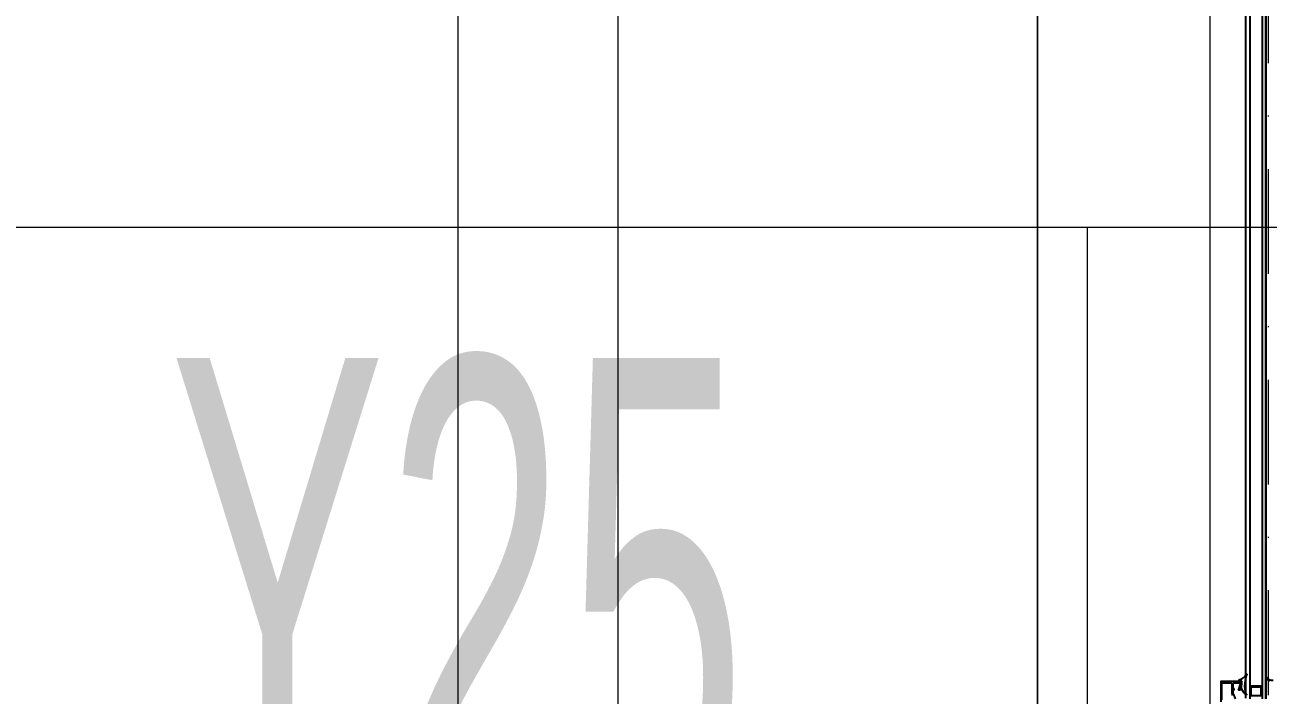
# Model space of a CAD drawing. Extents: x -9059 to 11889, y 0 to 6614.
# Drawn here: x 9736 to 9854.5, y 3175.3 to 3239.3 of the extents above; entities that cross this region are included whole.
import ezdxf
from ezdxf.enums import TextEntityAlignment as Align

# ---------------------------------------------------------------- set-up
doc = ezdxf.new("R2010")
doc.units = 0
doc.header["$LTSCALE"] = 10
doc.header["$MEASUREMENT"] = 0
doc.linetypes.add('DASHDOT', pattern=[1, 0.5, -0.25, 0, -0.25])
doc.layers.get('0').update_dxf_attribs({"color": 9, "lineweight": 9})
for name, color, linetype, lineweight in [('05', 9, 'Continuous', 9), ('06D', 9, 'Continuous', 9), ('10', 9, 'Continuous', 9), ('15', 9, 'Continuous', 9), ('21_mahal200', 9, 'Continuous', 9), ('21_mahal200 @ 10 (1)', 9, 'Continuous', 9), ('21_mahal200 @ 10 (2)', 9, 'Continuous', 9), ('21_mahal200 @ 20', 9, 'Continuous', 9), ('24', 9, 'DASHDOT', 9)]:
    doc.layers.add(name, color=color, linetype=linetype, lineweight=lineweight)
doc.styles.add('Arial', font='arial.ttf', dxfattribs={"height": 2.5})
doc.styles.add('MuuM_TEXT-STANDART', font='ARIALN.TTF')

# ---------------------------------------------------------------- blocks, each defined once
blk = doc.blocks.new('p-dolay-porschee')
blk.add_lwpolyline([(0, 0), (100, 0), (100, -100), (0, -100)], close=True)
blk = doc.blocks.new('P-DOG-PORSCHE')
at = {"layer": '06D', "lineweight": 25, "ltscale": 0.5}
blk.add_lwpolyline([(-15.98, 2.47, -0.220745), (-16.29, 1.88, 0.651907), (-16.23, 1.81, 0.176952), (-15.94, 2.13, -0.281357)], format="xyb", dxfattribs=at)
blk.add_lwpolyline([(-15.92, -0.53), (-15.92, -0.75, -0.414214), (-15.95, -0.78), (-15.98, -0.78, -0.356389), (-16.08, -0.7, 0.262181), (-16.6, -0.11, -0.316752), (-16.62, -0.08, -0.499585), (-16.58, -0.05, 0.048291), (-16.02, -0.2, 0.086497), (-14.92, -0.19, 0.16681), (-14.7, -0.08, -0.169383), (-14.68, -0.07), (-14.66, -0.06, -0.513067), (-14.62, -0.13, -0.159858), (-15.19, -0.51, -0.178819), (-15.56, -0.53), (-15.58, -0.52, 0.13005), (-15.63, -0.5), (-15.89, -0.5, 0.414214)], format="xyb", close=True, dxfattribs=at)
at = {"layer": '06D'}
for points in [[(-13.18, -3.54), (-111.94, -3.53)], [(-118, -20), (-2, -20)]]:
    blk.add_lwpolyline(points, dxfattribs=at)
at = {"layer": '10', "lineweight": 25, "ltscale": 0.5}
blk.add_line((-15.45, 1.44), (-15.45, 0.24), dxfattribs=at)
blk.add_lwpolyline([(-14.55, 1.31, 0.414214), (-14.58, 1.34), (-15.32, 1.34, 0.414214), (-15.35, 1.31), (-15.35, 0.37, 0.414214), (-15.32, 0.34), (-14.58, 0.34, 0.414214), (-14.55, 0.37)], format="xyb", close=True, dxfattribs=at)
for points in [[(-14.14, -2.41), (-15.73, -2.41, -0.414214), (-15.78, -2.36), (-15.78, -1.57, -0.414214), (-15.68, -1.47), (-14.77, -1.47, 0.172094), (-14.57, -1.39, -0.126051)], [(-14.22, -1.11, 0.126051), (-14.64, -1.3, -0.178336), (-14.77, -1.35), (-15.07, -1.35, -0.414214), (-15.1, -1.32), (-15.1, -1.28, 0.414214), (-15.13, -1.25), (-15.17, -1.25, 0.414214), (-15.2, -1.28), (-15.2, -1.3, -0.414214), (-15.25, -1.35), (-15.68, -1.35, -0.414214), (-15.78, -1.25), (-15.78, -0.7, -0.414214), (-15.73, -0.65), (-15.68, -0.65, -0.127567), (-15.65, -0.65, 0.09888), (-15.23, -0.79, -0.367727), (-15.2, -0.82, 0.399482), (-15.17, -0.85), (-15.13, -0.85, 0.414214), (-15.1, -0.82), (-15.1, -0.72, 0.400329), (-15.15, -0.67, -0.114933), (-15.59, -0.55, 0.127017), (-15.68, -0.53), (-15.87, -0.53, 0.414214), (-15.9, -0.56), (-15.9, -2.5, 0.414214), (-15.87, -2.53), (-13.95, -2.53, 0.414214)]]:
    blk.add_lwpolyline(points, format="xyb", dxfattribs=at)
at = {"layer": '15', "lineweight": 25, "ltscale": 0.5}
for p, q in [((-106, 1.77), (-16.8, 1.77)), ((-106, 1.74), (-16.8, 1.74)), ((-105.98, 1.44), (-16.8, 1.44)), ((-17.02, 1.77), (-14.25, 1.77)), ((-17.02, 1.74), (-14.25, 1.74)), ((-17.02, 1.44), (-14.25, 1.44)), ((-105.98, 0.24), (-16.8, 0.24)), ((-17.02, 0.24), (-14.25, 0.24)), ((-105.98, -0.16), (-16.8, -0.16)), ((-17.02, -0.16), (-14.75, -0.16)), ((-17.02, -0.16), (-14.3, -0.16))]:
    blk.add_line(p, q, dxfattribs=at)
blk = doc.blocks.new('0a_roomno2')
blk.add_lwpolyline([(30, -16), (0, -16), (0, 0), (30, 0)], close=True)
for points in [[(0, -5), (30, -5)], [(18, -5), (18, -16)]]:
    blk.add_lwpolyline(points)
at = {"style": 'Arial'}
blk.add_attdef('ODANO', (0, 1.505), '', height=3, dxfattribs=at)
blk.add_attdef('MEKANADI', text='', height=3, dxfattribs=at).set_placement((0.525, -4.75), align=Align.BOTTOM_LEFT)
at = {"style": 'MuuM_TEXT-STANDART', "width": 0.6}
for tag, p in [('YER01', (15, -7)), ('TAVAN01', (20.625, -7)), ('DUVAR01', (26.25, -7)), ('YER02', (15, -10.375)), ('TAVAN02', (20.625, -10.375)), ('DUVAR02', (26.25, -10.375)), ('YER03', (15, -13.75)), ('TAVAN03', (20.625, -13.75)), ('DUVAR03', (26.25, -13.75))]:
    blk.add_attdef(tag, text='', height=2.25, dxfattribs=at).set_placement(p, align=Align.MIDDLE_CENTER)
at = {"style": 'MuuM_TEXT-STANDART'}
blk.add_attdef('M2', text='', height=2.25, dxfattribs=at).set_placement((1.3231, -7.8046), align=Align.MIDDLE_LEFT)
at = {"style": 'MuuM_TEXT-STANDART', "width": 0.6}
blk.add_attdef('TEMIZTAVANYUKSEKLIGI', text='', height=2.25, dxfattribs=at).set_placement((2.7, -13.1619), align=Align.MIDDLE_LEFT)
blk = doc.blocks.new('*U907')
at = {"layer": '21_mahal200 @ 10 (1)', "xscale": 10, "yscale": 10, "zscale": 10}
blk.add_blockref('0a_roomno2', (9477.28, 3319.99), dxfattribs=at)
at = {"layer": '21_mahal200 @ 10 (2)', "xscale": 10, "yscale": 10, "zscale": 10}
blk.add_blockref('0a_roomno2', (9477.28, 3319.99), dxfattribs=at)
at = {"layer": '21_mahal200 @ 20'}
ref = blk.add_blockref('0a_roomno2', (9477.28, 3319.99), dxfattribs=dict(at, xscale=20, yscale=20, zscale=20))
ref.add_attrib('YER01', 'Y25', dxfattribs={"layer": '0', "height": 45, "style": 'MuuM_TEXT-STANDART', "width": 0.6}).set_placement((9777.28, 3184.99), align=Align.MIDDLE_CENTER)

msp = doc.modelspace()

# ---------------------------------------------------------------- linework, layer by layer
at = {"layer": '24', "ltscale": 2}
msp.add_lwpolyline([(9754.54, 4009.23), (9754.54, 3969.23), (9854.54, 3969.23), (9854.54, 2536.73)], dxfattribs=at)

# ---------------------------------------------------------------- block references
at = {"rotation": 270}
msp.add_blockref('P-DOG-PORSCHE', (9852.54, 3160.73), dxfattribs=at)
at = {"layer": '05', "xscale": -0.4, "yscale": 3.8}
msp.add_blockref('p-dolay-porschee', (9832.54, 3360.73), dxfattribs=at)
at = {"layer": '21_mahal200', "color": 6}
msp.add_blockref('*U907', (0, 0), dxfattribs=at)

doc.saveas('drawing.dxf')
